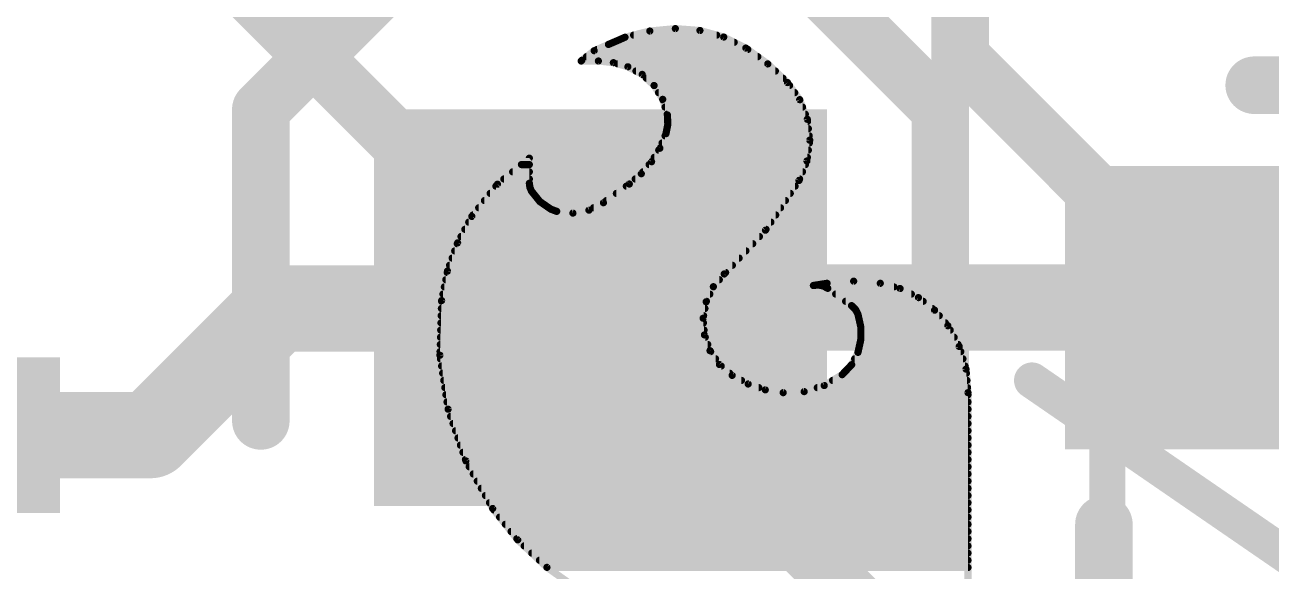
# Model space of a CAD drawing. Extents: x -20 to 87, y -16 to 68.
# Drawn here: x 11.937 to 16.338, y 51.27 to 53.198 of the extents above; entities that cross this region are included whole.
import ezdxf

# ---------------------------------------------------------------- set-up
doc = ezdxf.new("R2010")
doc.units = 0
for name, color, linetype in [('1', 12, 'CONTINUOUS'), ('16', 132, 'CONTINUOUS'), ('21', 41, 'CONTINUOUS'), ('22', 40, 'CONTINUOUS'), ('51', 53, 'CONTINUOUS')]:
    doc.layers.add(name, color=color, linetype=linetype)

# ---------------------------------------------------------------- blocks, each defined once
blk = doc.blocks.new('RECT')
blk.add_solid([(-0.5, -0.5), (0.5, -0.5), (-0.5, 0.5), (0.5, 0.5)])

msp = doc.modelspace()

# ---------------------------------------------------------------- linework, layer by layer
at = {"layer": '1', "const_width": 0.3048}
for points in [[(12.38, 51.75), (12.827, 52.197)], [(12.827, 52.197), (13.967, 52.197)], [(13.967, 52.197), (13.97, 52.2)], [(13.97, 52.2), (16.51, 52.2)], [(11.4601, 51.75), (12.38, 51.75)]]:
    msp.add_lwpolyline(points, dxfattribs=at)
at = {"layer": '1', "const_width": 0.1524}
for points in [[(12.827, 52.2732, 1), (12.827, 52.1208)], [(12.8809, 52.1431, 1), (12.7731, 52.2509)], [(13.97, 52.2762, 1), (13.97, 52.1238)], [(14.0239, 52.1461, 1), (13.9161, 52.2539)], [(13.967, 52.1208, 1), (13.967, 52.2732)], [(13.9131, 52.2509, 1), (14.0209, 52.1431)], [(12.38, 51.6738, 1), (12.38, 51.8262)], [(12.3261, 51.8039, 1), (12.4339, 51.6961)]]:
    msp.add_lwpolyline(points, format="xyb", dxfattribs=at)
at = {"layer": '16', "const_width": 0.2032}
for points in [[(15.24, 55.88), (15.24, 53.086)], [(15.24, 50.8), (12.7, 53.34)], [(16.891, 51.435), (15.24, 53.086)]]:
    msp.add_lwpolyline(points, dxfattribs=at)
at = {"layer": '16', "const_width": 0.1016}
for points in [[(15.2759, 53.1219, 1), (15.2041, 53.0501)], [(15.1892, 53.086, 1), (15.2908, 53.086)]]:
    msp.add_lwpolyline(points, format="xyb", dxfattribs=at)
at = {"layer": '21', "const_width": 0.2032}
for points in [[(13.17, 53.3), (12.77, 52.9)], [(15.17, 52.9), (14.77, 53.3)], [(12.77, 52.9), (12.77, 51.8)], [(15.17, 51.8), (15.17, 52.9)], [(15.748, 50.165), (15.748, 51.435)]]:
    msp.add_lwpolyline(points, dxfattribs=at)
at = {"layer": '21', "const_width": 0.1016}
for points in [[(12.8208, 52.9, 1), (12.7192, 52.9)], [(15.2208, 52.9, 1), (15.1192, 52.9)], [(12.7341, 52.9359, 1), (12.8059, 52.8641)], [(15.1341, 52.8641, 1), (15.2059, 52.9359)], [(12.7192, 51.8, 1), (12.8208, 51.8)], [(15.1192, 51.8, 1), (15.2208, 51.8)], [(15.7988, 51.435, 1), (15.6972, 51.435)]]:
    msp.add_lwpolyline(points, format="xyb", dxfattribs=at)
at = {"layer": '22'}
for points, const_width in [([(14.0564, 53.1546), (14.1442, 53.1766)], 0.0254), ([(14.0868, 53.1622), (14.3801, 53.1622)], 0.0254), ([(14.1442, 53.1766), (14.2342, 53.1851)], 0.0254), ([(14.2342, 53.1851), (14.3211, 53.1785)], 0.0254), ([(14.3211, 53.1785), (14.4051, 53.1553)], 0.0254), ([(13.9475, 53.1071), (13.9979, 53.1292)], 0.0254), ([(13.9979, 53.1292), (14.0335, 53.1444)], 0.0254), ([(14.0157, 53.1368), (14.4423, 53.1368)], 0.0254), ([(14.0335, 53.1444), (14.0564, 53.1546)], 0.0254), ([(14.4051, 53.1553), (14.4831, 53.1165)], 0.0254), ([(14.4831, 53.1165), (14.5608, 53.0605)], 0.0254), ([(13.9015, 53.0708), (13.904, 53.0733)], 0.0254), ([(13.904, 53.0733), (13.9475, 53.1071)], 0.0254), ([(13.9203, 53.086), (14.5254, 53.086)], 0.0254), ([(13.9573, 53.1114), (14.4902, 53.1114)], 0.0254), ([(16.9906, 52.9853), (16.2788, 52.9853)], 0.2032), ([(13.9624, 53.0708), (13.9014, 53.0708)], 0.0254), ([(13.9014, 53.0708), (13.9015, 53.0708)], 0.0254), ([(14.0153, 53.0649), (13.9624, 53.0708)], 0.0254), ([(14.0665, 53.0504), (14.0153, 53.0649)], 0.0254), ([(14.0304, 53.0606), (14.5606, 53.0606)], 0.0254), ([(14.1173, 53.0234), (14.0665, 53.0504)], 0.0254), ([(14.0951, 53.0352), (14.5875, 53.0352)], 0.0254), ([(14.5608, 53.0605), (14.6304, 52.9946)], 0.0254), ([(14.1593, 52.9842), (14.1173, 53.0234)], 0.0254), ([(14.1318, 53.0098), (14.6143, 53.0098)], 0.0254), ([(14.159, 52.9844), (14.6377, 52.9844)], 0.0254), ([(14.1896, 52.9353), (14.1593, 52.9842)], 0.0254), ([(14.6304, 52.9946), (14.6735, 52.9342)], 0.0254), ([(14.1749, 52.959), (14.6558, 52.959)], 0.0254), ([(14.2062, 52.8803), (14.1896, 52.9353)], 0.0254), ([(14.1901, 52.9336), (14.6738, 52.9336)], 0.0254), ([(14.1978, 52.9082), (14.6836, 52.9082)], 0.0254), ([(14.6735, 52.9342), (14.7003, 52.865)], 0.0254), ([(14.2054, 52.8828), (14.6934, 52.8828)], 0.0254), ([(14.2076, 52.8469), (14.2062, 52.8803)], 0.0254), ([(14.2072, 52.8574), (14.7012, 52.8574)], 0.0254), ([(14.7003, 52.865), (14.7089, 52.7913)], 0.0254), ([(14.1796, 52.7627), (14.2011, 52.8142)], 0.0254), ([(14.2011, 52.8142), (14.2076, 52.8469)], 0.0254), ([(14.2046, 52.832), (14.7041, 52.832)], 0.0254), ([(14.1873, 52.7812), (14.7076, 52.7812)], 0.0254), ([(14.1979, 52.8066), (14.7071, 52.8066)], 0.0254), ([(14.7089, 52.7913), (14.699, 52.7178)], 0.0254), ([(13.6059, 52.6358), (13.7185, 52.7279)], 0.0254), ([(13.7185, 52.7279), (13.7185, 52.639)], 0.0254), ([(14.1503, 52.7152), (14.1796, 52.7627)], 0.0254), ([(14.1597, 52.7304), (14.7007, 52.7304)], 0.0254), ([(14.1754, 52.7558), (14.7041, 52.7558)], 0.0254), ([(13.6595, 52.6796), (13.7185, 52.6796)], 0.0254), ([(13.6905, 52.705), (13.7185, 52.705)], 0.0254), ([(14.114, 52.6728), (14.1503, 52.7152)], 0.0254), ([(14.1198, 52.6796), (14.6834, 52.6796)], 0.0254), ([(14.1416, 52.705), (14.6937, 52.705)], 0.0254), ([(14.699, 52.7178), (14.671, 52.6491)], 0.0254), ([(13.5153, 52.5221), (13.6059, 52.6358)], 0.0254), ([(13.6284, 52.6542), (13.7185, 52.6542)], 0.0254), ([(13.7185, 52.639), (13.7205, 52.6245)], 0.0254), ([(13.9802, 52.5704), (14.0716, 52.6364)], 0.0254), ([(14.0716, 52.6364), (14.114, 52.6728)], 0.0254), ([(14.0923, 52.6542), (14.6731, 52.6542)], 0.0254), ([(14.671, 52.6491), (14.5524, 52.4733)], 0.0254), ([(13.5801, 52.6034), (13.7323, 52.6034)], 0.0254), ([(13.6003, 52.6288), (13.7199, 52.6288)], 0.0254), ([(13.7205, 52.6245), (13.7262, 52.611)], 0.0254), ([(13.7262, 52.611), (13.7559, 52.5743)], 0.0254), ([(14.0259, 52.6034), (14.6402, 52.6034)], 0.0254), ([(14.0611, 52.6288), (14.6573, 52.6288)], 0.0254), ([(13.5396, 52.5526), (13.7873, 52.5526)], 0.0254), ([(13.5599, 52.578), (13.7529, 52.578)], 0.0254), ([(13.7559, 52.5743), (13.7947, 52.5475)], 0.0254), ([(13.7947, 52.5475), (13.8151, 52.5399)], 0.0254), ([(13.8723, 52.5338), (13.9289, 52.5442)], 0.0254), ([(13.9289, 52.5442), (13.9802, 52.5704)], 0.0254), ([(13.9454, 52.5526), (14.6059, 52.5526)], 0.0254), ([(13.9907, 52.578), (14.623, 52.578)], 0.0254), ([(13.4652, 52.4287), (13.5153, 52.5221)], 0.0254), ([(13.5044, 52.5018), (14.5716, 52.5018)], 0.0254), ([(13.5194, 52.5272), (14.5888, 52.5272)], 0.0254), ([(13.8151, 52.5399), (13.8723, 52.5338)], 0.0254), ([(13.4908, 52.4764), (14.5545, 52.4764)], 0.0254), ([(14.5524, 52.4733), (14.4069, 52.3189)], 0.0254), ([(13.4294, 52.3289), (13.4652, 52.4287)], 0.0254), ([(13.464, 52.4256), (14.5075, 52.4256)], 0.0254), ([(13.4771, 52.451), (14.5314, 52.451)], 0.0254), ([(13.4458, 52.3748), (14.4596, 52.3748)], 0.0254), ([(13.4549, 52.4002), (14.4835, 52.4002)], 0.0254), ([(13.4087, 52.2249), (13.4294, 52.3289)], 0.0254), ([(13.4284, 52.324), (14.4117, 52.324)], 0.0254), ([(13.4367, 52.3494), (14.4356, 52.3494)], 0.0254), ([(13.4233, 52.2986), (14.3896, 52.2986)], 0.0254), ([(14.4069, 52.3189), (14.3686, 52.274)], 0.0254), ([(14.7218, 52.2783), (14.7701, 52.2859)], 0.0254), ([(14.7395, 52.28), (14.7218, 52.2783)], 0.0254), ([(14.7569, 52.2765), (14.7395, 52.28)], 0.0254), ([(14.7701, 52.2859), (14.8641, 52.2933)], 0.0254), ([(14.8641, 52.2933), (14.9581, 52.2859)], 0.0254), ([(14.9581, 52.2859), (15.028, 52.2675)], 0.0254), ([(13.4133, 52.2478), (14.3561, 52.2478)], 0.0254), ([(13.4183, 52.2732), (14.3682, 52.2732)], 0.0254), ([(14.3686, 52.274), (14.3431, 52.2206)], 0.0254), ([(14.7726, 52.2681), (14.7569, 52.2765)], 0.0254), ([(14.7631, 52.2732), (15.0063, 52.2732)], 0.0254), ([(14.8565, 52.2072), (14.7726, 52.2681)], 0.0254), ([(14.8006, 52.2478), (15.0678, 52.2478)], 0.0254), ([(15.028, 52.2675), (15.0928, 52.2354)], 0.0254), ([(13.4027, 52.0321), (13.4087, 52.2249)], 0.0254), ([(13.4078, 52.197), (14.3388, 52.197)], 0.0254), ([(13.4086, 52.2224), (14.344, 52.2224)], 0.0254), ([(14.3431, 52.2206), (14.3324, 52.1626)], 0.0254), ([(14.8356, 52.2224), (15.1095, 52.2224)], 0.0254), ([(14.8703, 52.1938), (14.8565, 52.2072)], 0.0254), ([(14.867, 52.197), (15.1421, 52.197)], 0.0254), ([(14.8793, 52.1767), (14.8703, 52.1938)], 0.0254), ([(15.0928, 52.2354), (15.1498, 52.191)], 0.0254), ([(13.407, 52.1716), (14.334, 52.1716)], 0.0254), ([(14.3324, 52.1626), (14.337, 52.1037)], 0.0254), ([(14.8892, 52.1322), (14.8793, 52.1767)], 0.0254), ([(14.8804, 52.1716), (15.1664, 52.1716)], 0.0254), ([(15.1498, 52.191), (15.1968, 52.136)], 0.0254), ([(13.4054, 52.1208), (14.3356, 52.1208)], 0.0254), ([(13.4062, 52.1462), (14.3336, 52.1462)], 0.0254), ([(14.8861, 52.1462), (15.1881, 52.1462)], 0.0254), ([(14.8892, 52.0866), (14.8892, 52.1322)], 0.0254), ([(14.8892, 52.1208), (15.2051, 52.1208)], 0.0254), ([(15.1968, 52.136), (15.2369, 52.0628)], 0.0254), ([(13.4039, 52.07), (14.3488, 52.07)], 0.0254), ([(13.4046, 52.0954), (14.3399, 52.0954)], 0.0254), ([(14.337, 52.1037), (14.3566, 52.048)], 0.0254), ([(14.8793, 52.0421), (14.8892, 52.0866)], 0.0254), ([(14.8855, 52.07), (15.233, 52.07)], 0.0254), ([(14.8892, 52.0954), (15.2191, 52.0954)], 0.0254), ([(15.2369, 52.0628), (15.2609, 51.9829)], 0.0254), ([(13.4315, 51.8414), (13.4027, 52.0321)], 0.0254), ([(13.4031, 52.0446), (14.3589, 52.0446)], 0.0254), ([(13.4046, 52.0192), (14.3763, 52.0192)], 0.0254), ([(14.3566, 52.048), (14.39, 51.9993)], 0.0254), ([(14.8571, 51.9987), (14.8793, 52.0421)], 0.0254), ([(14.8676, 52.0192), (15.25, 52.0192)], 0.0254), ([(14.8799, 52.0446), (15.2424, 52.0446)], 0.0254), ([(13.4085, 51.9938), (14.3963, 51.9938)], 0.0254), ([(14.39, 51.9993), (14.4348, 51.9608)], 0.0254), ([(14.8234, 51.9633), (14.8571, 51.9987)], 0.0254), ([(14.8524, 51.9938), (15.2577, 51.9938)], 0.0254), ([(15.2609, 51.9829), (15.2679, 51.8998)], 0.0254), ([(13.4123, 51.9684), (14.4259, 51.9684)], 0.0254), ([(13.4162, 51.943), (14.4678, 51.943)], 0.0254), ([(14.4348, 51.9608), (14.4912, 51.9304)], 0.0254), ([(14.4912, 51.9304), (14.5519, 51.9099)], 0.0254), ([(14.76, 51.9251), (14.8234, 51.9633)], 0.0254), ([(14.7897, 51.943), (15.2643, 51.943)], 0.0254), ([(14.8283, 51.9684), (15.2622, 51.9684)], 0.0254), ([(13.42, 51.9176), (14.5291, 51.9176)], 0.0254), ([(13.4238, 51.8922), (15.2679, 51.8922)], 0.0254), ([(14.5519, 51.9099), (14.6152, 51.8998)], 0.0254), ([(14.6152, 51.8998), (14.6892, 51.9035)], 0.0254), ([(14.6892, 51.9035), (14.76, 51.9251)], 0.0254), ([(14.7355, 51.9176), (15.2664, 51.9176)], 0.0254), ([(15.2679, 51.8998), (15.2679, 50.3834)], 0.0254), ([(13.4277, 51.8668), (15.2679, 51.8668)], 0.0254), ([(13.4943, 51.659), (13.4315, 51.8414)], 0.0254), ([(13.4315, 51.8414), (15.2679, 51.8414)], 0.0254), ([(13.4403, 51.816), (15.2679, 51.816)], 0.0254), ([(13.449, 51.7906), (15.2679, 51.7906)], 0.0254), ([(13.4578, 51.7652), (15.2679, 51.7652)], 0.0254), ([(13.4665, 51.7398), (15.2679, 51.7398)], 0.0254), ([(13.4752, 51.7144), (15.2679, 51.7144)], 0.0254), ([(13.484, 51.689), (15.2679, 51.689)], 0.0254), ([(13.4927, 51.6636), (15.2679, 51.6636)], 0.0254), ([(13.589, 51.4909), (13.4943, 51.659)], 0.0254), ([(13.506, 51.6382), (15.2679, 51.6382)], 0.0254), ([(13.5203, 51.6128), (15.2679, 51.6128)], 0.0254), ([(13.5346, 51.5874), (15.2679, 51.5874)], 0.0254), ([(13.549, 51.562), (15.2679, 51.562)], 0.0254), ([(13.5633, 51.5366), (15.2679, 51.5366)], 0.0254), ([(13.5776, 51.5112), (15.2679, 51.5112)], 0.0254), ([(13.6774, 51.3802), (13.589, 51.4909)], 0.0254), ([(13.5931, 51.4858), (15.2679, 51.4858)], 0.0254), ([(13.6134, 51.4604), (15.2679, 51.4604)], 0.0254), ([(13.6337, 51.435), (15.2679, 51.435)], 0.0254), ([(13.654, 51.4096), (15.2679, 51.4096)], 0.0254), ([(13.6743, 51.3842), (15.2679, 51.3842)], 0.0254), ([(13.7806, 51.283), (13.6774, 51.3802)], 0.0254), ([(13.7002, 51.3588), (15.2679, 51.3588)], 0.0254), ([(13.7271, 51.3334), (15.2679, 51.3334)], 0.0254), ([(13.7541, 51.308), (15.2679, 51.308)], 0.0254), ([(13.8963, 51.2013), (13.7806, 51.283)], 0.0254), ([(13.7812, 51.2826), (15.2679, 51.2826)], 0.0254)]:
    msp.add_lwpolyline(points, dxfattribs=dict(at, const_width=const_width))
for points, const_width in [([(14.0868, 53.1686, 1), (14.0868, 53.1559)], 0.0127), ([(14.1435, 53.1829, 1), (14.1448, 53.1702)], 0.0127), ([(14.1457, 53.1704, 1), (14.1426, 53.1827)], 0.0127), ([(14.2347, 53.1914, 1), (14.2337, 53.1788)], 0.0127), ([(14.2348, 53.1788, 1), (14.2336, 53.1914)], 0.0127), ([(14.3228, 53.1846, 1), (14.3194, 53.1724)], 0.0127), ([(14.3206, 53.1721, 1), (14.3216, 53.1848)], 0.0127), ([(14.3801, 53.1559, 1), (14.3801, 53.1686)], 0.0127), ([(13.9954, 53.135, 1), (14.0004, 53.1234)], 0.0127), ([(14.0004, 53.1234, 1), (13.9954, 53.135)], 0.0127), ([(14.0157, 53.1431, 1), (14.0157, 53.1305)], 0.0127), ([(14.0309, 53.1502, 1), (14.0361, 53.1386)], 0.0127), ([(14.036, 53.1386, 1), (14.031, 53.1502)], 0.0127), ([(14.0549, 53.1608, 1), (14.0579, 53.1484)], 0.0127), ([(14.059, 53.1488, 1), (14.0538, 53.1604)], 0.0127), ([(14.4079, 53.161, 1), (14.4023, 53.1496)], 0.0127), ([(14.4034, 53.1492, 1), (14.4068, 53.1614)], 0.0127), ([(14.4423, 53.1305, 1), (14.4423, 53.1431)], 0.0127), ([(14.4868, 53.1217, 1), (14.4794, 53.1113)], 0.0127), ([(13.9085, 53.0688, 1), (13.8995, 53.0778)], 0.0127), ([(13.9203, 53.0924, 1), (13.9203, 53.0797)], 0.0127), ([(13.9449, 53.1129, 1), (13.95, 53.1013)], 0.0127), ([(13.9514, 53.1021, 1), (13.9436, 53.1121)], 0.0127), ([(13.9573, 53.1178, 1), (13.9573, 53.1051)], 0.0127), ([(14.4803, 53.1108, 1), (14.4859, 53.1222)], 0.0127), ([(14.4902, 53.1051, 1), (14.4902, 53.1178)], 0.0127), ([(14.5254, 53.0797, 1), (14.5254, 53.0924)], 0.0127), ([(16.2788, 53.0361, 1), (16.2788, 52.9345)], 0.1016), ([(13.9014, 53.0772, 1), (13.9014, 53.0645)], 0.0127), ([(13.9014, 53.0772, 1), (13.9014, 53.0645)], 0.0127), ([(13.897, 53.0753, 1), (13.906, 53.0663)], 0.0127), ([(13.9001, 53.0783, 1), (13.9079, 53.0683)], 0.0127), ([(13.9015, 53.0645, 1), (13.9015, 53.0772)], 0.0127), ([(13.9631, 53.0771, 1), (13.9617, 53.0645)], 0.0127), ([(13.9624, 53.0645, 1), (13.9624, 53.0772)], 0.0127), ([(14.017, 53.071, 1), (14.0136, 53.0588)], 0.0127), ([(14.0146, 53.0586, 1), (14.016, 53.0712)], 0.0127), ([(14.0304, 53.0669, 1), (14.0304, 53.0543)], 0.0127), ([(14.0695, 53.056, 1), (14.0635, 53.0448)], 0.0127), ([(14.0648, 53.0443, 1), (14.0682, 53.0565)], 0.0127), ([(14.0951, 53.0416, 1), (14.0951, 53.0289)], 0.0127), ([(14.5652, 53.0651, 1), (14.5564, 53.0558)], 0.0127), ([(14.5571, 53.0553, 1), (14.5645, 53.0656)], 0.0127), ([(14.5606, 53.0543, 1), (14.5606, 53.0669)], 0.0127), ([(14.5875, 53.0289, 1), (14.5875, 53.0416)], 0.0127), ([(14.1216, 53.0281, 1), (14.1129, 53.0188)], 0.0127), ([(14.1143, 53.0178, 1), (14.1202, 53.029)], 0.0127), ([(14.1318, 53.0162, 1), (14.1318, 53.0035)], 0.0127), ([(14.159, 52.9907, 1), (14.159, 52.9781)], 0.0127), ([(14.1646, 52.9875, 1), (14.1539, 52.9808)], 0.0127), ([(14.6143, 53.0035, 1), (14.6143, 53.0162)], 0.0127), ([(14.6356, 52.9983, 1), (14.6252, 52.9909)], 0.0127), ([(14.626, 52.99, 1), (14.6348, 52.9992)], 0.0127), ([(14.6377, 52.9781, 1), (14.6377, 52.9907)], 0.0127), ([(14.1549, 52.9795, 1), (14.1636, 52.9888)], 0.0127), ([(14.1749, 52.9654, 1), (14.1749, 52.9527)], 0.0127), ([(14.6558, 52.9527, 1), (14.6558, 52.9654)], 0.0127), ([(14.1957, 52.9372, 1), (14.1835, 52.9335)], 0.0127), ([(14.1901, 52.94, 1), (14.1901, 52.9273)], 0.0127), ([(14.1842, 52.932, 1), (14.195, 52.9387)], 0.0127), ([(14.1978, 52.9145, 1), (14.1978, 52.9019)], 0.0127), ([(14.6795, 52.9365, 1), (14.6676, 52.9319)], 0.0127), ([(14.6684, 52.9305, 1), (14.6787, 52.9379)], 0.0127), ([(14.6738, 52.9273, 1), (14.6738, 52.94)], 0.0127), ([(14.6836, 52.9019, 1), (14.6836, 52.9145)], 0.0127), ([(14.2054, 52.8892, 1), (14.2054, 52.8765)], 0.0127), ([(14.2125, 52.8806, 1), (14.1999, 52.88)], 0.0127), ([(14.2001, 52.8785, 1), (14.2123, 52.8821)], 0.0127), ([(14.2072, 52.8638, 1), (14.2072, 52.8511)], 0.0127), ([(14.6934, 52.8765, 1), (14.6934, 52.8892)], 0.0127), ([(14.7066, 52.8658, 1), (14.694, 52.8643)], 0.0127), ([(14.6943, 52.8627, 1), (14.7062, 52.8673)], 0.0127), ([(14.7012, 52.8511, 1), (14.7012, 52.8638)], 0.0127), ([(14.1949, 52.8154, 1), (14.2073, 52.813)], 0.0127), ([(14.207, 52.8118, 1), (14.1952, 52.8166)], 0.0127), ([(14.2046, 52.8383, 1), (14.2046, 52.8257)], 0.0127), ([(14.2013, 52.8467, 1), (14.214, 52.8472)], 0.0127), ([(14.2138, 52.8457, 1), (14.2014, 52.8482)], 0.0127), ([(14.7041, 52.8257, 1), (14.7041, 52.8383)], 0.0127), ([(14.1873, 52.7876, 1), (14.1873, 52.7749)], 0.0127), ([(14.1979, 52.813, 1), (14.1979, 52.8003)], 0.0127), ([(14.7152, 52.7905, 1), (14.7026, 52.7922)], 0.0127), ([(14.7026, 52.7906, 1), (14.7152, 52.7921)], 0.0127), ([(14.7071, 52.8003, 1), (14.7071, 52.813)], 0.0127), ([(14.7076, 52.7749, 1), (14.7076, 52.7876)], 0.0127), ([(13.7248, 52.7279, 1), (13.7122, 52.7279)], 0.0127), ([(13.7225, 52.723, 1), (13.7145, 52.7328)], 0.0127), ([(14.1597, 52.7368, 1), (14.1597, 52.7241)], 0.0127), ([(14.1754, 52.7621, 1), (14.1754, 52.7495)], 0.0127), ([(14.1738, 52.7651, 1), (14.1855, 52.7602)], 0.0127), ([(14.185, 52.7594, 1), (14.1742, 52.766)], 0.0127), ([(14.7007, 52.7241, 1), (14.7007, 52.7368)], 0.0127), ([(14.7041, 52.7495, 1), (14.7041, 52.7621)], 0.0127), ([(13.6595, 52.6859, 1), (13.6595, 52.6733)], 0.0127), ([(13.6905, 52.7114, 1), (13.6905, 52.6987)], 0.0127), ([(13.7185, 52.6987, 1), (13.7185, 52.7114)], 0.0127), ([(13.7185, 52.6733, 1), (13.7185, 52.6859)], 0.0127), ([(14.1198, 52.6859, 1), (14.1198, 52.6733)], 0.0127), ([(14.1416, 52.7114, 1), (14.1416, 52.6987)], 0.0127), ([(14.1449, 52.7185, 1), (14.1557, 52.7119)], 0.0127), ([(14.1551, 52.7111, 1), (14.1455, 52.7193)], 0.0127), ([(14.6834, 52.6733, 1), (14.6834, 52.6859)], 0.0127), ([(14.6927, 52.7187, 1), (14.7053, 52.717)], 0.0127), ([(14.7048, 52.7154, 1), (14.6931, 52.7202)], 0.0127), ([(14.6937, 52.6987, 1), (14.6937, 52.7114)], 0.0127), ([(13.6019, 52.6407, 1), (13.61, 52.6309)], 0.0127), ([(13.6109, 52.6319, 1), (13.601, 52.6398)], 0.0127), ([(13.6284, 52.6606, 1), (13.6284, 52.6479)], 0.0127), ([(13.7248, 52.6399, 1), (13.7122, 52.6381)], 0.0127), ([(13.7122, 52.639, 1), (13.7248, 52.639)], 0.0127), ([(13.7185, 52.6479, 1), (13.7185, 52.6606)], 0.0127), ([(14.0675, 52.6412, 1), (14.0757, 52.6316)], 0.0127), ([(14.0753, 52.6313, 1), (14.0679, 52.6415)], 0.0127), ([(14.0923, 52.6606, 1), (14.0923, 52.6479)], 0.0127), ([(14.1091, 52.6769, 1), (14.1188, 52.6687)], 0.0127), ([(14.1181, 52.668, 1), (14.1098, 52.6776)], 0.0127), ([(14.6651, 52.6515, 1), (14.6769, 52.6467)], 0.0127), ([(14.6763, 52.6455, 1), (14.6657, 52.6527)], 0.0127), ([(14.6731, 52.6479, 1), (14.6731, 52.6606)], 0.0127), ([(13.5801, 52.6097, 1), (13.5801, 52.5971)], 0.0127), ([(13.6003, 52.6352, 1), (13.6003, 52.6225)], 0.0127), ([(13.7263, 52.627, 1), (13.7146, 52.622)], 0.0127), ([(13.7142, 52.6236, 1), (13.7268, 52.6253)], 0.0127), ([(13.7311, 52.615, 1), (13.7213, 52.607)], 0.0127), ([(13.7199, 52.6225, 1), (13.7199, 52.6352)], 0.0127), ([(13.7204, 52.6085, 1), (13.732, 52.6135)], 0.0127), ([(13.7323, 52.5971, 1), (13.7323, 52.6097)], 0.0127), ([(14.0259, 52.6097, 1), (14.0259, 52.5971)], 0.0127), ([(14.0611, 52.6352, 1), (14.0611, 52.6225)], 0.0127), ([(14.6402, 52.5971, 1), (14.6402, 52.6097)], 0.0127), ([(14.6573, 52.6225, 1), (14.6573, 52.6352)], 0.0127), ([(13.5396, 52.559, 1), (13.5396, 52.5463)], 0.0127), ([(13.5599, 52.5844, 1), (13.5599, 52.5717)], 0.0127), ([(13.7595, 52.5795, 1), (13.7523, 52.5691)], 0.0127), ([(13.7509, 52.5703, 1), (13.7608, 52.5783)], 0.0127), ([(13.7529, 52.5717, 1), (13.7529, 52.5844)], 0.0127), ([(13.7873, 52.5463, 1), (13.7873, 52.559)], 0.0127), ([(13.7969, 52.5535, 1), (13.7925, 52.5415)], 0.0127), ([(13.7911, 52.5423, 1), (13.7983, 52.5527)], 0.0127), ([(13.9301, 52.538, 1), (13.9278, 52.5505)], 0.0127), ([(13.9454, 52.559, 1), (13.9454, 52.5463)], 0.0127), ([(13.9765, 52.5755, 1), (13.9839, 52.5653)], 0.0127), ([(13.9831, 52.5647, 1), (13.9773, 52.5761)], 0.0127), ([(13.9907, 52.5844, 1), (13.9907, 52.5717)], 0.0127), ([(14.6059, 52.5463, 1), (14.6059, 52.559)], 0.0127), ([(14.623, 52.5717, 1), (14.623, 52.5844)], 0.0127), ([(13.5044, 52.5082, 1), (13.5044, 52.4955)], 0.0127), ([(13.5103, 52.5261, 1), (13.5203, 52.5181)], 0.0127), ([(13.5209, 52.5191, 1), (13.5097, 52.5251)], 0.0127), ([(13.5194, 52.5335, 1), (13.5194, 52.5209)], 0.0127), ([(13.8158, 52.5462, 1), (13.8144, 52.5336)], 0.0127), ([(13.8129, 52.5339, 1), (13.8173, 52.5459)], 0.0127), ([(13.8712, 52.54, 1), (13.8735, 52.5275)], 0.0127), ([(13.8717, 52.5274, 1), (13.873, 52.5401)], 0.0127), ([(13.926, 52.5499, 1), (13.9318, 52.5386)], 0.0127), ([(14.5716, 52.4955, 1), (14.5716, 52.5082)], 0.0127), ([(14.5888, 52.5209, 1), (14.5888, 52.5335)], 0.0127), ([(13.4908, 52.4828, 1), (13.4908, 52.4701)], 0.0127), ([(14.5471, 52.4768, 1), (14.5576, 52.4697)], 0.0127), ([(14.557, 52.4689, 1), (14.5478, 52.4776)], 0.0127), ([(14.5545, 52.4701, 1), (14.5545, 52.4828)], 0.0127), ([(13.464, 52.432, 1), (13.464, 52.4193)], 0.0127), ([(13.4596, 52.4317, 1), (13.4708, 52.4257)], 0.0127), ([(13.4711, 52.4265, 1), (13.4592, 52.4308)], 0.0127), ([(13.4771, 52.4573, 1), (13.4771, 52.4447)], 0.0127), ([(14.5075, 52.4193, 1), (14.5075, 52.432)], 0.0127), ([(14.5314, 52.4447, 1), (14.5314, 52.4573)], 0.0127), ([(13.4458, 52.3811, 1), (13.4458, 52.3685)], 0.0127), ([(13.4549, 52.4066, 1), (13.4549, 52.3939)], 0.0127), ([(14.4596, 52.3685, 1), (14.4596, 52.3811)], 0.0127), ([(14.4835, 52.3939, 1), (14.4835, 52.4066)], 0.0127), ([(13.4284, 52.3304, 1), (13.4284, 52.3177)], 0.0127), ([(13.4356, 52.3276, 1), (13.4231, 52.3301)], 0.0127), ([(13.4234, 52.331, 1), (13.4353, 52.3267)], 0.0127), ([(13.4367, 52.3558, 1), (13.4367, 52.3431)], 0.0127), ([(14.4117, 52.3177, 1), (14.4117, 52.3304)], 0.0127), ([(14.4356, 52.3431, 1), (14.4356, 52.3558)], 0.0127), ([(13.4233, 52.3049, 1), (13.4233, 52.2923)], 0.0127), ([(14.3896, 52.2923, 1), (14.3896, 52.3049)], 0.0127), ([(14.4023, 52.3233, 1), (14.4115, 52.3145)], 0.0127), ([(14.4117, 52.3148, 1), (14.4021, 52.323)], 0.0127), ([(14.7408, 52.2862, 1), (14.7382, 52.2738)], 0.0127), ([(14.7401, 52.2737, 1), (14.7389, 52.2863)], 0.0127), ([(14.7696, 52.2922, 1), (14.7706, 52.2796)], 0.0127), ([(14.7711, 52.2796, 1), (14.7691, 52.2922)], 0.0127), ([(14.8646, 52.2996, 1), (14.8636, 52.2869)], 0.0127), ([(14.8646, 52.2869, 1), (14.8636, 52.2996)], 0.0127), ([(14.9597, 52.292, 1), (14.9565, 52.2798)], 0.0127), ([(14.9576, 52.2796, 1), (14.9586, 52.2922)], 0.0127), ([(13.4133, 52.2542, 1), (13.4133, 52.2415)], 0.0127), ([(13.4183, 52.2796, 1), (13.4183, 52.2669)], 0.0127), ([(14.3561, 52.2415, 1), (14.3561, 52.2542)], 0.0127), ([(14.3637, 52.2781, 1), (14.3734, 52.2698)], 0.0127), ([(14.3743, 52.2712, 1), (14.3628, 52.2767)], 0.0127), ([(14.3682, 52.2669, 1), (14.3682, 52.2796)], 0.0127), ([(14.7208, 52.2846, 1), (14.7228, 52.272)], 0.0127), ([(14.7212, 52.2846, 1), (14.7224, 52.272)], 0.0127), ([(14.7599, 52.2821, 1), (14.7539, 52.2709)], 0.0127), ([(14.7557, 52.2703, 1), (14.7582, 52.2827)], 0.0127), ([(14.7631, 52.2796, 1), (14.7631, 52.2669)], 0.0127), ([(14.7763, 52.2732, 1), (14.7689, 52.263)], 0.0127), ([(14.7696, 52.2625, 1), (14.7756, 52.2737)], 0.0127), ([(14.8006, 52.2542, 1), (14.8006, 52.2415)], 0.0127), ([(15.0063, 52.2669, 1), (15.0063, 52.2796)], 0.0127), ([(15.0308, 52.2732, 1), (15.0252, 52.2618)], 0.0127), ([(15.0264, 52.2613, 1), (15.0296, 52.2736)], 0.0127), ([(15.0678, 52.2415, 1), (15.0678, 52.2542)], 0.0127), ([(13.4078, 52.2034, 1), (13.4078, 52.1907)], 0.0127), ([(13.4086, 52.2287, 1), (13.4086, 52.2161)], 0.0127), ([(13.4025, 52.2261, 1), (13.4149, 52.2237)], 0.0127), ([(13.415, 52.2247, 1), (13.4024, 52.2251)], 0.0127), ([(14.3374, 52.2234, 1), (14.3489, 52.2179)], 0.0127), ([(14.3494, 52.2195, 1), (14.3369, 52.2218)], 0.0127), ([(14.3388, 52.1907, 1), (14.3388, 52.2034)], 0.0127), ([(14.344, 52.2161, 1), (14.344, 52.2287)], 0.0127), ([(14.8356, 52.2287, 1), (14.8356, 52.2161)], 0.0127), ([(14.8609, 52.2117, 1), (14.8521, 52.2027)], 0.0127), ([(14.8528, 52.2021, 1), (14.8602, 52.2123)], 0.0127), ([(14.867, 52.2034, 1), (14.867, 52.1907)], 0.0127), ([(14.8759, 52.1967, 1), (14.8647, 52.1908)], 0.0127), ([(14.8659, 52.1892, 1), (14.8747, 52.1983)], 0.0127), ([(15.0967, 52.2404, 1), (15.0889, 52.2304)], 0.0127), ([(15.09, 52.2297, 1), (15.0956, 52.2411)], 0.0127), ([(15.1095, 52.2161, 1), (15.1095, 52.2287)], 0.0127), ([(15.1421, 52.1907, 1), (15.1421, 52.2034)], 0.0127), ([(13.407, 52.178, 1), (13.407, 52.1653)], 0.0127), ([(14.3387, 52.1631, 1), (14.326, 52.1621)], 0.0127), ([(14.3261, 52.1637, 1), (14.3386, 52.1614)], 0.0127), ([(14.334, 52.1653, 1), (14.334, 52.178)], 0.0127), ([(14.8855, 52.1781, 1), (14.8731, 52.1753)], 0.0127), ([(14.8737, 52.1737, 1), (14.8849, 52.1797)], 0.0127), ([(14.8804, 52.178, 1), (14.8804, 52.1653)], 0.0127), ([(15.1547, 52.1951, 1), (15.145, 52.1869)], 0.0127), ([(15.1459, 52.186, 1), (15.1537, 52.196)], 0.0127), ([(15.1664, 52.1653, 1), (15.1664, 52.178)], 0.0127), ([(13.4054, 52.1272, 1), (13.4054, 52.1145)], 0.0127), ([(13.4062, 52.1525, 1), (13.4062, 52.1399)], 0.0127), ([(14.3336, 52.1399, 1), (14.3336, 52.1525)], 0.0127), ([(14.3356, 52.1145, 1), (14.3356, 52.1272)], 0.0127), ([(14.8861, 52.1525, 1), (14.8861, 52.1399)], 0.0127), ([(14.8956, 52.1322, 1), (14.8829, 52.1322)], 0.0127), ([(14.8892, 52.1272, 1), (14.8892, 52.1145)], 0.0127), ([(14.883, 52.1308, 1), (14.8954, 52.1336)], 0.0127), ([(15.1881, 52.1399, 1), (15.1881, 52.1525)], 0.0127), ([(15.2024, 52.1391, 1), (15.1912, 52.1329)], 0.0127), ([(15.192, 52.1319, 1), (15.2016, 52.1401)], 0.0127), ([(15.2051, 52.1145, 1), (15.2051, 52.1272)], 0.0127), ([(13.4039, 52.0763, 1), (13.4039, 52.0637)], 0.0127), ([(13.4046, 52.1018, 1), (13.4046, 52.0891)], 0.0127), ([(14.3429, 52.1058, 1), (14.331, 52.1016)], 0.0127), ([(14.3306, 52.1032, 1), (14.3433, 52.1042)], 0.0127), ([(14.3399, 52.0891, 1), (14.3399, 52.1018)], 0.0127), ([(14.3488, 52.0637, 1), (14.3488, 52.0763)], 0.0127), ([(14.8855, 52.0763, 1), (14.8855, 52.0637)], 0.0127), ([(14.8892, 52.1018, 1), (14.8892, 52.0891)], 0.0127), ([(14.8829, 52.0866, 1), (14.8956, 52.0866)], 0.0127), ([(14.8954, 52.0852, 1), (14.883, 52.088)], 0.0127), ([(15.2191, 52.0891, 1), (15.2191, 52.1018)], 0.0127), ([(15.243, 52.0647, 1), (15.2308, 52.061)], 0.0127), ([(15.233, 52.0637, 1), (15.233, 52.0763)], 0.0127), ([(13.3963, 52.0323, 1), (13.409, 52.0319)], 0.0127), ([(13.4089, 52.033, 1), (13.3964, 52.0311)], 0.0127), ([(13.4031, 52.051, 1), (13.4031, 52.0383)], 0.0127), ([(13.4046, 52.0256, 1), (13.4046, 52.0129)], 0.0127), ([(14.3618, 52.0516, 1), (14.3514, 52.0444)], 0.0127), ([(14.3506, 52.0459, 1), (14.3626, 52.0501)], 0.0127), ([(14.3589, 52.0383, 1), (14.3589, 52.051)], 0.0127), ([(14.3763, 52.0129, 1), (14.3763, 52.0256)], 0.0127), ([(14.8676, 52.0256, 1), (14.8676, 52.0129)], 0.0127), ([(14.8731, 52.0435, 1), (14.8855, 52.0407)], 0.0127), ([(14.8799, 52.051, 1), (14.8799, 52.0383)], 0.0127), ([(14.885, 52.0392, 1), (14.8736, 52.045)], 0.0127), ([(15.2313, 52.0598, 1), (15.2425, 52.0659)], 0.0127), ([(15.2424, 52.0383, 1), (15.2424, 52.051)], 0.0127), ([(15.25, 52.0129, 1), (15.25, 52.0256)], 0.0127), ([(13.4085, 52.0001, 1), (13.4085, 51.9875)], 0.0127), ([(14.3941, 52.0041, 1), (14.3858, 51.9944)], 0.0127), ([(14.3847, 51.9957, 1), (14.3952, 52.0028)], 0.0127), ([(14.3963, 51.9875, 1), (14.3963, 52.0001)], 0.0127), ([(14.8524, 52.0001, 1), (14.8524, 51.9875)], 0.0127), ([(14.8514, 52.0015, 1), (14.8627, 51.9958)], 0.0127), ([(14.8617, 51.9943, 1), (14.8525, 52.003)], 0.0127), ([(15.2673, 51.9835, 1), (15.2546, 51.9824)], 0.0127), ([(15.2549, 51.9811, 1), (15.267, 51.9848)], 0.0127), ([(15.2577, 51.9875, 1), (15.2577, 52.0001)], 0.0127), ([(13.4123, 51.9748, 1), (13.4123, 51.9621)], 0.0127), ([(13.4162, 51.9494, 1), (13.4162, 51.9367)], 0.0127), ([(14.4259, 51.9621, 1), (14.4259, 51.9748)], 0.0127), ([(14.4378, 51.9664, 1), (14.4318, 51.9552)], 0.0127), ([(14.4307, 51.956, 1), (14.4389, 51.9656)], 0.0127), ([(14.4678, 51.9367, 1), (14.4678, 51.9494)], 0.0127), ([(14.4932, 51.9364, 1), (14.4892, 51.9244)], 0.0127), ([(14.4882, 51.9248, 1), (14.4942, 51.936)], 0.0127), ([(14.7897, 51.9494, 1), (14.7897, 51.9367)], 0.0127), ([(14.8188, 51.9677, 1), (14.828, 51.9589)], 0.0127), ([(14.8267, 51.9579, 1), (14.8201, 51.9687)], 0.0127), ([(14.8283, 51.9748, 1), (14.8283, 51.9621)], 0.0127), ([(15.2622, 51.9621, 1), (15.2622, 51.9748)], 0.0127), ([(15.2643, 51.9367, 1), (15.2643, 51.9494)], 0.0127), ([(13.42, 51.9239, 1), (13.42, 51.9113)], 0.0127), ([(13.4238, 51.8986, 1), (13.4238, 51.8859)], 0.0127), ([(14.5291, 51.9113, 1), (14.5291, 51.9239)], 0.0127), ([(14.5529, 51.9161, 1), (14.5509, 51.9036)], 0.0127), ([(14.5499, 51.9039, 1), (14.5539, 51.9159)], 0.0127), ([(14.6149, 51.9061, 1), (14.6155, 51.8935)], 0.0127), ([(14.6142, 51.8935, 1), (14.6162, 51.9061)], 0.0127), ([(14.6873, 51.9095, 1), (14.691, 51.8974)], 0.0127), ([(14.6895, 51.8971, 1), (14.6888, 51.9098)], 0.0127), ([(14.7355, 51.9239, 1), (14.7355, 51.9113)], 0.0127), ([(14.7567, 51.9305, 1), (14.7633, 51.9196)], 0.0127), ([(14.7618, 51.919, 1), (14.7581, 51.9312)], 0.0127), ([(15.2743, 51.8998, 1), (15.2616, 51.8998)], 0.0127), ([(15.2616, 51.8993, 1), (15.2742, 51.9003)], 0.0127), ([(15.2664, 51.9113, 1), (15.2664, 51.9239)], 0.0127), ([(15.2679, 51.8859, 1), (15.2679, 51.8986)], 0.0127), ([(13.4277, 51.8732, 1), (13.4277, 51.8605)], 0.0127), ([(13.4315, 51.8477, 1), (13.4315, 51.8351)], 0.0127), ([(13.4375, 51.8434, 1), (13.4255, 51.8393)], 0.0127), ([(15.2679, 51.8605, 1), (15.2679, 51.8732)], 0.0127), ([(15.2679, 51.8351, 1), (15.2679, 51.8477)], 0.0127), ([(13.4252, 51.8404, 1), (13.4378, 51.8423)], 0.0127), ([(13.4403, 51.8224, 1), (13.4403, 51.8097)], 0.0127), ([(15.2679, 51.8097, 1), (15.2679, 51.8224)], 0.0127), ([(13.449, 51.797, 1), (13.449, 51.7843)], 0.0127), ([(13.4578, 51.7715, 1), (13.4578, 51.7589)], 0.0127), ([(15.2679, 51.7843, 1), (15.2679, 51.797)], 0.0127), ([(15.2679, 51.7589, 1), (15.2679, 51.7715)], 0.0127), ([(13.4665, 51.7462, 1), (13.4665, 51.7335)], 0.0127), ([(13.4752, 51.7208, 1), (13.4752, 51.7081)], 0.0127), ([(15.2679, 51.7335, 1), (15.2679, 51.7462)], 0.0127), ([(15.2679, 51.7081, 1), (15.2679, 51.7208)], 0.0127), ([(13.484, 51.6953, 1), (13.484, 51.6827)], 0.0127), ([(13.4927, 51.67, 1), (13.4927, 51.6573)], 0.0127), ([(15.2679, 51.6827, 1), (15.2679, 51.6953)], 0.0127), ([(15.2679, 51.6573, 1), (15.2679, 51.67)], 0.0127), ([(13.4999, 51.6621, 1), (13.4888, 51.6559)], 0.0127), ([(13.4883, 51.6569, 1), (13.5003, 51.661)], 0.0127), ([(13.506, 51.6446, 1), (13.506, 51.6319)], 0.0127), ([(15.2679, 51.6319, 1), (15.2679, 51.6446)], 0.0127), ([(13.5203, 51.6191, 1), (13.5203, 51.6065)], 0.0127), ([(13.5346, 51.5938, 1), (13.5346, 51.5811)], 0.0127), ([(15.2679, 51.6065, 1), (15.2679, 51.6191)], 0.0127), ([(15.2679, 51.5811, 1), (15.2679, 51.5938)], 0.0127), ([(13.549, 51.5684, 1), (13.549, 51.5557)], 0.0127), ([(13.5633, 51.5429, 1), (13.5633, 51.5303)], 0.0127), ([(15.2679, 51.5557, 1), (15.2679, 51.5684)], 0.0127), ([(15.2679, 51.5303, 1), (15.2679, 51.5429)], 0.0127), ([(13.5776, 51.5175, 1), (13.5776, 51.5049)], 0.0127), ([(13.594, 51.4949, 1), (13.584, 51.4869)], 0.0127), ([(13.5835, 51.4878, 1), (13.5945, 51.494)], 0.0127), ([(15.2679, 51.5049, 1), (15.2679, 51.5175)], 0.0127), ([(13.5931, 51.4922, 1), (13.5931, 51.4795)], 0.0127), ([(13.6134, 51.4667, 1), (13.6134, 51.4541)], 0.0127), ([(15.2679, 51.4795, 1), (15.2679, 51.4922)], 0.0127), ([(15.2679, 51.4541, 1), (15.2679, 51.4667)], 0.0127), ([(13.6337, 51.4413, 1), (13.6337, 51.4287)], 0.0127), ([(13.654, 51.416, 1), (13.654, 51.4033)], 0.0127), ([(15.2679, 51.4287, 1), (15.2679, 51.4413)], 0.0127), ([(15.2679, 51.4033, 1), (15.2679, 51.416)], 0.0127), ([(13.6743, 51.3905, 1), (13.6743, 51.3779)], 0.0127), ([(13.6818, 51.3848, 1), (13.6731, 51.3756)], 0.0127), ([(13.6725, 51.3762, 1), (13.6824, 51.3842)], 0.0127), ([(13.7002, 51.3651, 1), (13.7002, 51.3525)], 0.0127), ([(15.2679, 51.3779, 1), (15.2679, 51.3905)], 0.0127), ([(15.2679, 51.3525, 1), (15.2679, 51.3651)], 0.0127), ([(13.7271, 51.3398, 1), (13.7271, 51.3271)], 0.0127), ([(15.2679, 51.3271, 1), (15.2679, 51.3398)], 0.0127), ([(13.7541, 51.3143, 1), (13.7541, 51.3017)], 0.0127), ([(13.7842, 51.2882, 1), (13.7769, 51.2778)], 0.0127), ([(13.7812, 51.2889, 1), (13.7812, 51.2763)], 0.0127), ([(13.7762, 51.2784, 1), (13.7849, 51.2877)], 0.0127), ([(15.2679, 51.3017, 1), (15.2679, 51.3143)], 0.0127), ([(15.2679, 51.2763, 1), (15.2679, 51.2889)], 0.0127)]:
    msp.add_lwpolyline(points, format="xyb", dxfattribs=dict(at, const_width=const_width))
at = {"layer": '51', "const_width": 0.0635}
for points in [[(15.76, 52.3318, 1), (15.76, 52.2683)], [(15.7918, 52.3, 1), (15.7283, 52.3)], [(15.512, 51.9692, 1), (15.476, 51.9168)]]:
    msp.add_lwpolyline(points, format="xyb", dxfattribs=at)
at = {"layer": '51', "const_width": 0.127}
for points in [[(15.76, 49.3), (15.76, 52.3)], [(15.76, 52.3), (17.26, 52.3)], [(15.494, 51.943), (17.526, 50.546)]]:
    msp.add_lwpolyline(points, dxfattribs=at)

# ---------------------------------------------------------------- block references
at = {"layer": '1'}
for p, xscale, yscale, rotation in [((13.97, 52.2), 1.6, 1.4, 180), ((11.4601, 51.75), 0.55, 1.2, 90)]:
    msp.add_blockref('RECT', p, dxfattribs=dict(at, xscale=xscale, yscale=yscale, rotation=rotation))
at = {"layer": '1', "yscale": 1.8, "rotation": 270}
msp.add_blockref('RECT', (16.51, 52.2), dxfattribs=at)

doc.saveas('drawing.dxf')
